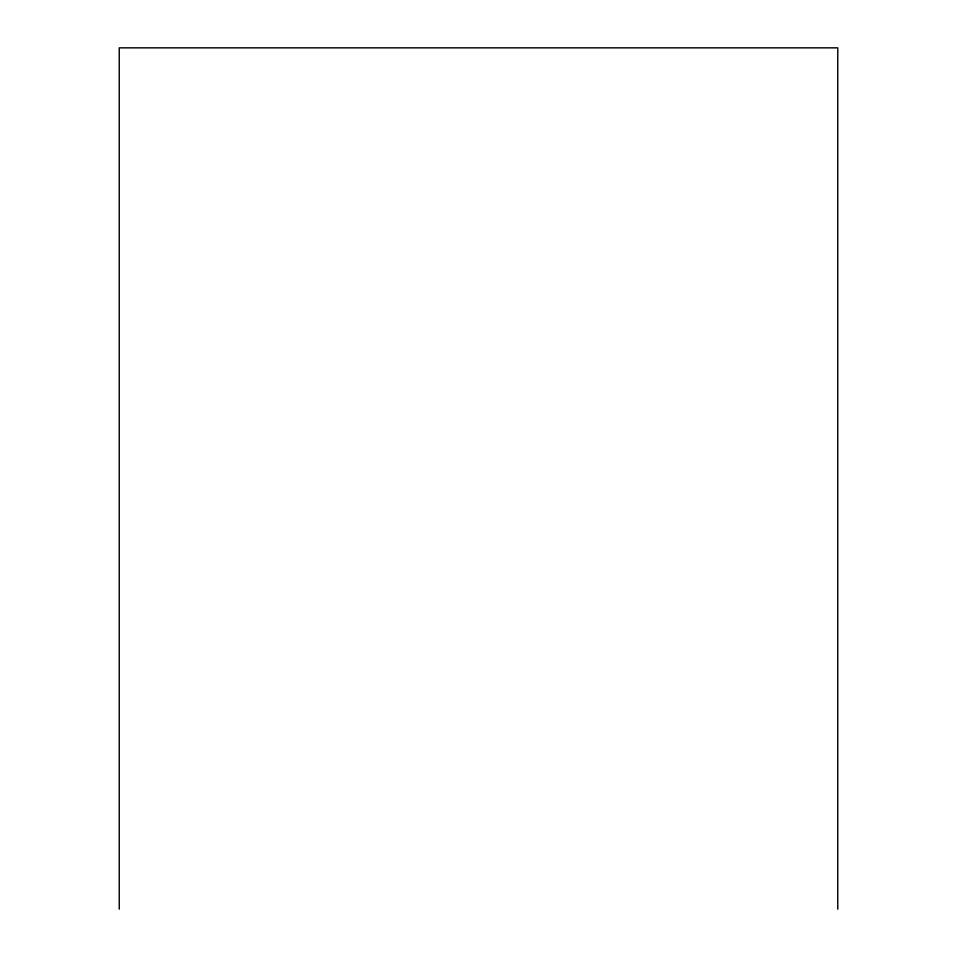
<?xml version="1.0" encoding="UTF-8"?>
<svg xmlns="http://www.w3.org/2000/svg" width="957" height="957" viewBox="0 0 957 957"><rect width="100%" height="100%" fill="white"/><g stroke="black" fill="none" stroke-linecap="round" stroke-linejoin="round"><path stroke-width="1.44" d="M837.758 909.15L837.758 47.85L119.242 47.85L119.242 909.15"/></g></svg>
